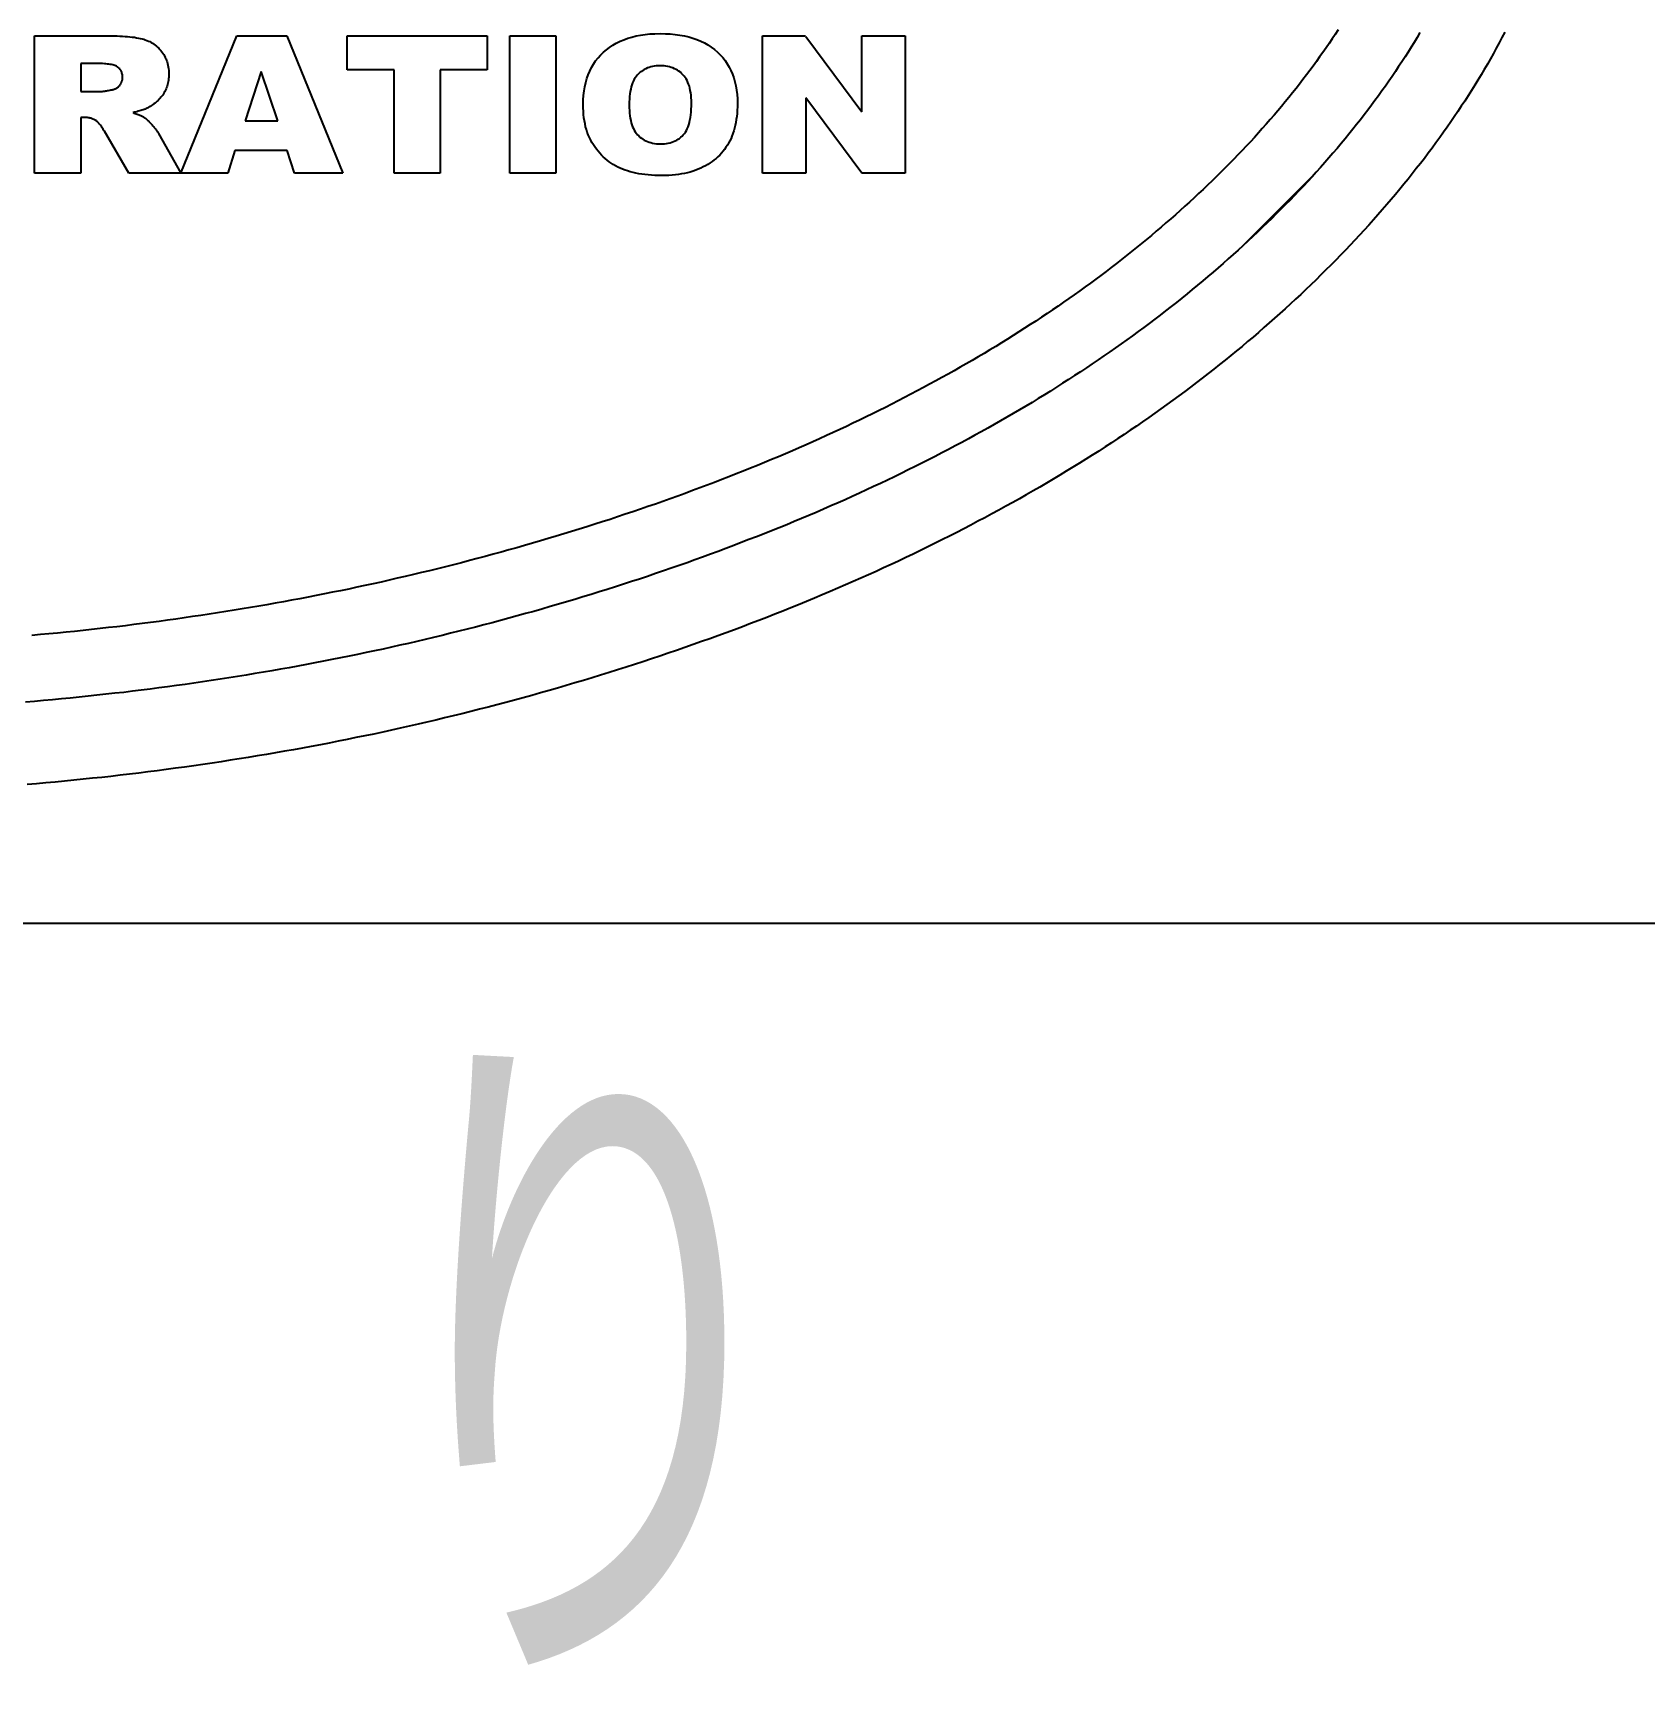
# Model space of a CAD drawing. Extents: x 4 to 588, y 3 to 416.
# Drawn here: x 453.16 to 466.51, y 389.49 to 403.19 of the extents above; entities that cross this region are included whole.
import ezdxf

# ---------------------------------------------------------------- set-up
doc = ezdxf.new("R2010")
doc.units = 0
doc.header["$LTSCALE"] = 0.5
doc.header["$MEASUREMENT"] = 0
doc.layers.add('M2-2-0', color=7, linetype='Continuous')
doc.styles.get("Standard").update_dxf_attribs({"font": 'txt', "width": 0.8, "height": 50, "bigfont": 'EXTFONT'})

msp = doc.modelspace()

# ---------------------------------------------------------------- linework, layer by layer
at = {"layer": 'M2-2-0', "color": 7, "linetype": 'Continuous'}
for p, q in [((453.175, 402.033), (453.175, 403.17)), ((453.175, 403.17), (453.558, 403.17)), ((453.558, 403.17), (453.81, 403.17)), ((453.81, 403.17), (453.835, 403.17)), ((453.835, 403.17), (453.859, 403.17)), ((453.859, 403.17), (453.882, 403.169)), ((453.882, 403.169), (453.904, 403.168)), ((453.904, 403.168), (453.926, 403.167)), ((453.926, 403.167), (453.946, 403.165)), ((453.946, 403.165), (453.966, 403.163)), ((453.966, 403.163), (453.985, 403.161)), ((453.985, 403.161), (454.003, 403.159)), ((454.003, 403.159), (454.02, 403.156)), ((454.02, 403.156), (454.036, 403.153)), ((454.036, 403.153), (454.052, 403.15)), ((454.052, 403.15), (454.066, 403.146)), ((454.066, 403.146), (454.08, 403.143)), ((454.08, 403.143), (454.093, 403.138)), ((454.387, 402.033), (454.85, 403.17)), ((454.85, 403.17), (455.266, 403.17)), ((455.266, 403.17), (455.73, 402.033)), ((455.765, 403.17), (456.924, 403.17)), ((455.765, 402.89), (455.765, 403.17)), ((456.924, 403.17), (456.924, 402.89)), ((457.111, 403.17), (457.493, 403.17)), ((457.111, 402.033), (457.111, 403.17)), ((457.493, 403.17), (457.493, 402.033)), ((458.056, 403.139), (458.089, 403.151)), ((458.089, 403.151), (458.123, 403.161)), ((458.123, 403.161), (458.158, 403.17)), ((458.158, 403.17), (458.195, 403.177)), ((458.195, 403.177), (458.234, 403.183)), ((458.234, 403.183), (458.273, 403.187)), ((458.273, 403.187), (458.314, 403.189)), ((458.314, 403.189), (458.356, 403.19)), ((458.356, 403.19), (458.4, 403.189)), ((458.4, 403.189), (458.441, 403.187)), ((458.441, 403.187), (458.482, 403.183)), ((458.482, 403.183), (458.521, 403.177)), ((458.521, 403.177), (458.558, 403.17)), ((458.558, 403.17), (458.594, 403.162)), ((458.594, 403.162), (458.629, 403.152)), ((458.629, 403.152), (458.662, 403.14)), ((459.206, 403.17), (459.562, 403.17)), ((459.206, 402.033), (459.206, 403.17)), ((459.564, 403.167), (460.026, 402.541)), ((460.026, 402.541), (460.026, 403.17)), ((460.026, 403.17), (460.386, 403.17)), ((460.386, 403.17), (460.386, 402.033)), ((463.923, 403.146), (463.898, 403.108)), ((463.948, 403.183), (463.923, 403.146)), ((463.972, 403.221), (463.948, 403.183)), ((464.626, 403.158), (464.601, 403.117)), ((464.65, 403.198), (464.626, 403.158)), ((465.329, 403.157), (465.306, 403.113)), ((465.353, 403.201), (465.329, 403.157)), ((454.093, 403.138), (454.106, 403.134)), ((454.106, 403.134), (454.119, 403.128)), ((454.119, 403.128), (454.131, 403.123)), ((454.131, 403.123), (454.142, 403.116)), ((454.142, 403.116), (454.154, 403.11)), ((454.154, 403.11), (454.165, 403.103)), ((454.165, 403.103), (454.175, 403.095)), ((454.175, 403.095), (454.185, 403.087)), ((454.185, 403.087), (454.195, 403.078)), ((454.195, 403.078), (454.205, 403.069)), ((454.205, 403.069), (454.214, 403.059)), ((454.214, 403.059), (454.223, 403.049)), ((454.223, 403.049), (454.231, 403.039)), ((454.231, 403.039), (454.239, 403.028)), ((454.239, 403.028), (454.246, 403.016)), ((454.246, 403.016), (454.253, 403.005)), ((454.253, 403.005), (454.259, 402.993)), ((457.843, 402.988), (457.864, 403.012)), ((457.864, 403.012), (457.887, 403.035)), ((457.887, 403.035), (457.912, 403.056)), ((457.912, 403.056), (457.938, 403.076)), ((457.938, 403.076), (457.966, 403.094)), ((457.966, 403.094), (457.994, 403.111)), ((457.994, 403.111), (458.025, 403.126)), ((458.025, 403.126), (458.056, 403.139)), ((458.662, 403.14), (458.694, 403.127)), ((458.694, 403.127), (458.724, 403.112)), ((458.724, 403.112), (458.753, 403.096)), ((458.753, 403.096), (458.78, 403.078)), ((458.78, 403.078), (458.806, 403.058)), ((458.806, 403.058), (458.831, 403.037)), ((458.831, 403.037), (458.854, 403.015)), ((458.854, 403.015), (458.875, 402.991)), ((463.846, 403.033), (463.819, 402.996)), ((463.872, 403.071), (463.846, 403.033)), ((463.898, 403.108), (463.872, 403.071)), ((464.551, 403.036), (464.526, 402.996)), ((464.577, 403.077), (464.551, 403.036)), ((464.601, 403.117), (464.577, 403.077)), ((465.258, 403.025), (465.233, 402.981)), ((465.282, 403.069), (465.258, 403.025)), ((465.306, 403.113), (465.282, 403.069)), ((453.725, 402.941), (453.558, 402.941)), ((453.558, 402.941), (453.558, 402.71)), ((453.74, 402.941), (453.725, 402.941)), ((453.754, 402.94), (453.74, 402.941)), ((453.767, 402.94), (453.754, 402.94)), ((453.779, 402.938), (453.767, 402.94)), ((453.791, 402.937), (453.779, 402.938)), ((453.802, 402.935), (453.791, 402.937)), ((453.813, 402.933), (453.802, 402.935)), ((453.823, 402.931), (453.813, 402.933)), ((453.832, 402.929), (453.823, 402.931)), ((453.84, 402.926), (453.832, 402.929)), ((453.848, 402.923), (453.84, 402.926)), ((453.855, 402.919), (453.848, 402.923)), ((453.862, 402.915), (453.855, 402.919)), ((453.867, 402.911), (453.862, 402.915)), ((453.873, 402.907), (453.867, 402.911)), ((453.877, 402.902), (453.873, 402.907)), ((453.882, 402.898), (453.877, 402.902)), ((453.886, 402.892), (453.882, 402.898)), ((453.89, 402.887), (453.886, 402.892)), ((453.893, 402.881), (453.89, 402.887)), ((453.896, 402.876), (453.893, 402.881)), ((453.898, 402.869), (453.896, 402.876)), ((453.9, 402.863), (453.898, 402.869)), ((454.259, 402.993), (454.265, 402.981)), ((454.265, 402.981), (454.269, 402.968)), ((454.269, 402.968), (454.274, 402.955)), ((454.274, 402.955), (454.278, 402.942)), ((454.278, 402.942), (454.281, 402.928)), ((454.281, 402.928), (454.283, 402.914)), ((454.283, 402.914), (454.286, 402.9)), ((454.286, 402.9), (454.287, 402.885)), ((454.287, 402.885), (454.288, 402.87)), ((454.288, 402.87), (454.288, 402.855)), ((455.053, 402.876), (454.919, 402.467)), ((455.19, 402.467), (455.053, 402.876)), ((456.153, 402.89), (455.765, 402.89)), ((456.153, 402.033), (456.153, 402.89)), ((456.924, 402.89), (456.535, 402.89)), ((456.535, 402.89), (456.535, 402.033)), ((457.761, 402.849), (457.774, 402.879)), ((457.774, 402.879), (457.789, 402.908)), ((457.789, 402.908), (457.805, 402.936)), ((457.805, 402.936), (457.823, 402.963)), ((457.823, 402.963), (457.843, 402.988)), ((458.191, 402.869), (458.18, 402.859)), ((458.202, 402.877), (458.191, 402.869)), ((458.214, 402.885), (458.202, 402.877)), ((458.226, 402.893), (458.214, 402.885)), ((458.238, 402.899), (458.226, 402.893)), ((458.251, 402.905), (458.238, 402.899)), ((458.265, 402.91), (458.251, 402.905)), ((458.279, 402.914), (458.265, 402.91)), ((458.293, 402.918), (458.279, 402.914)), ((458.308, 402.92), (458.293, 402.918)), ((458.323, 402.922), (458.308, 402.92)), ((458.339, 402.923), (458.323, 402.922)), ((458.355, 402.924), (458.339, 402.923)), ((458.372, 402.923), (458.355, 402.924)), ((458.389, 402.922), (458.372, 402.923)), ((458.405, 402.92), (458.389, 402.922)), ((458.42, 402.918), (458.405, 402.92)), ((458.435, 402.914), (458.42, 402.918)), ((458.449, 402.91), (458.435, 402.914)), ((458.463, 402.905), (458.449, 402.91)), ((458.476, 402.899), (458.463, 402.905)), ((458.489, 402.893), (458.476, 402.899)), ((458.502, 402.886), (458.489, 402.893)), ((458.513, 402.878), (458.502, 402.886)), ((458.525, 402.869), (458.513, 402.878)), ((458.535, 402.86), (458.525, 402.869)), ((458.875, 402.991), (458.895, 402.966)), ((458.895, 402.966), (458.913, 402.94)), ((458.913, 402.94), (458.929, 402.913)), ((458.929, 402.913), (458.943, 402.884)), ((458.943, 402.884), (458.956, 402.854)), ((463.738, 402.884), (463.71, 402.847)), ((463.765, 402.921), (463.738, 402.884)), ((463.793, 402.959), (463.765, 402.921)), ((463.819, 402.996), (463.793, 402.959)), ((464.446, 402.875), (464.419, 402.835)), ((464.473, 402.916), (464.446, 402.875)), ((464.5, 402.956), (464.473, 402.916)), ((464.526, 402.996), (464.5, 402.956)), ((465.182, 402.893), (465.156, 402.849)), ((465.208, 402.937), (465.182, 402.893)), ((465.233, 402.981), (465.208, 402.937)), ((453.83, 402.728), (453.835, 402.729)), ((453.835, 402.729), (453.84, 402.731)), ((453.84, 402.731), (453.845, 402.733)), ((453.845, 402.733), (453.849, 402.735)), ((453.849, 402.735), (453.854, 402.738)), ((453.854, 402.738), (453.858, 402.74)), ((453.858, 402.74), (453.862, 402.743)), ((453.862, 402.743), (453.866, 402.746)), ((453.866, 402.746), (453.87, 402.75)), ((453.87, 402.75), (453.874, 402.753)), ((453.874, 402.753), (453.877, 402.757)), ((453.877, 402.757), (453.881, 402.761)), ((453.881, 402.761), (453.884, 402.765)), ((453.884, 402.765), (453.887, 402.769)), ((453.887, 402.769), (453.89, 402.774)), ((453.89, 402.774), (453.893, 402.778)), ((453.893, 402.778), (453.895, 402.782)), ((453.895, 402.782), (453.897, 402.787)), ((453.897, 402.787), (453.899, 402.792)), ((453.899, 402.792), (453.901, 402.796)), ((453.902, 402.856), (453.9, 402.863)), ((453.901, 402.796), (453.902, 402.801)), ((453.903, 402.849), (453.902, 402.856)), ((453.902, 402.801), (453.903, 402.806)), ((453.904, 402.842), (453.903, 402.849)), ((453.903, 402.806), (453.904, 402.811)), ((453.905, 402.835), (453.904, 402.842)), ((453.904, 402.811), (453.905, 402.816)), ((453.905, 402.827), (453.905, 402.835)), ((453.905, 402.822), (453.905, 402.827)), ((453.905, 402.816), (453.905, 402.822)), ((454.265, 402.733), (454.261, 402.722)), ((454.27, 402.744), (454.265, 402.733)), ((454.274, 402.755), (454.27, 402.744)), ((454.277, 402.767), (454.274, 402.755)), ((454.28, 402.778), (454.277, 402.767)), ((454.282, 402.79), (454.28, 402.778)), ((454.285, 402.803), (454.282, 402.79)), ((454.286, 402.815), (454.285, 402.803)), ((454.287, 402.828), (454.286, 402.815)), ((454.288, 402.841), (454.287, 402.828)), ((454.288, 402.855), (454.288, 402.841)), ((457.727, 402.715), (457.733, 402.75)), ((457.733, 402.75), (457.741, 402.784)), ((457.741, 402.784), (457.75, 402.817)), ((457.75, 402.817), (457.761, 402.849)), ((458.113, 402.73), (458.109, 402.711)), ((458.118, 402.749), (458.113, 402.73)), ((458.123, 402.766), (458.118, 402.749)), ((458.129, 402.782), (458.123, 402.766)), ((458.136, 402.798), (458.129, 402.782)), ((458.143, 402.812), (458.136, 402.798)), ((458.152, 402.825), (458.143, 402.812)), ((458.161, 402.837), (458.152, 402.825)), ((458.17, 402.849), (458.161, 402.837)), ((458.18, 402.859), (458.17, 402.849)), ((458.546, 402.849), (458.535, 402.86)), ((458.555, 402.838), (458.546, 402.849)), ((458.564, 402.827), (458.555, 402.838)), ((458.573, 402.814), (458.564, 402.827)), ((458.58, 402.8), (458.573, 402.814)), ((458.587, 402.786), (458.58, 402.8)), ((458.593, 402.77), (458.587, 402.786)), ((458.599, 402.754), (458.593, 402.77)), ((458.603, 402.737), (458.599, 402.754)), ((458.607, 402.719), (458.603, 402.737)), ((458.956, 402.854), (458.967, 402.823)), ((458.967, 402.823), (458.976, 402.791)), ((458.976, 402.791), (458.984, 402.757)), ((458.984, 402.757), (458.99, 402.722)), ((463.624, 402.735), (463.594, 402.698)), ((463.653, 402.772), (463.624, 402.735)), ((463.681, 402.81), (463.653, 402.772)), ((463.71, 402.847), (463.681, 402.81)), ((464.363, 402.755), (464.335, 402.715)), ((464.391, 402.795), (464.363, 402.755)), ((464.419, 402.835), (464.391, 402.795)), ((465.103, 402.762), (465.076, 402.718)), ((465.13, 402.805), (465.103, 402.762)), ((465.156, 402.849), (465.13, 402.805)), ((453.558, 402.71), (453.718, 402.71)), ((453.718, 402.71), (453.722, 402.71)), ((453.722, 402.71), (453.727, 402.71)), ((453.727, 402.71), (453.732, 402.71)), ((453.732, 402.71), (453.737, 402.711)), ((453.737, 402.711), (453.743, 402.712)), ((453.743, 402.712), (453.75, 402.713)), ((453.75, 402.713), (453.757, 402.714)), ((453.757, 402.714), (453.764, 402.715)), ((453.764, 402.715), (453.772, 402.716)), ((453.772, 402.716), (453.78, 402.718)), ((453.78, 402.718), (453.789, 402.719)), ((453.789, 402.719), (453.799, 402.721)), ((453.799, 402.721), (453.809, 402.723)), ((453.809, 402.723), (453.819, 402.725)), ((453.819, 402.725), (453.825, 402.726)), ((453.825, 402.726), (453.83, 402.728)), ((454.144, 402.593), (454.134, 402.586)), ((454.154, 402.6), (454.144, 402.593)), ((454.164, 402.607), (454.154, 402.6)), ((454.174, 402.614), (454.164, 402.607)), ((454.183, 402.621), (454.174, 402.614)), ((454.192, 402.629), (454.183, 402.621)), ((454.2, 402.637), (454.192, 402.629)), ((454.208, 402.646), (454.2, 402.637)), ((454.216, 402.654), (454.208, 402.646)), ((454.223, 402.663), (454.216, 402.654)), ((454.23, 402.672), (454.223, 402.663)), ((454.237, 402.681), (454.23, 402.672)), ((454.244, 402.691), (454.237, 402.681)), ((454.25, 402.701), (454.244, 402.691)), ((454.255, 402.711), (454.25, 402.701)), ((454.261, 402.722), (454.255, 402.711)), ((457.719, 402.601), (457.72, 402.64)), ((457.719, 402.573), (457.719, 402.601)), ((457.72, 402.64), (457.722, 402.678)), ((457.722, 402.678), (457.727, 402.715)), ((458.101, 402.624), (458.1, 402.6)), ((458.1, 402.6), (458.101, 402.575)), ((458.102, 402.647), (458.101, 402.624)), ((458.104, 402.67), (458.102, 402.647)), ((458.106, 402.691), (458.104, 402.67)), ((458.109, 402.711), (458.106, 402.691)), ((458.611, 402.7), (458.607, 402.719)), ((458.613, 402.68), (458.611, 402.7)), ((458.615, 402.659), (458.613, 402.68)), ((458.616, 402.638), (458.615, 402.659)), ((458.616, 402.615), (458.616, 402.638)), ((458.616, 402.588), (458.616, 402.615)), ((458.99, 402.722), (458.994, 402.686)), ((458.994, 402.686), (458.997, 402.649)), ((458.997, 402.649), (458.998, 402.61)), ((458.998, 402.61), (458.997, 402.582)), ((460.026, 402.033), (459.564, 402.657)), ((459.564, 402.657), (459.564, 402.033)), ((463.534, 402.624), (463.503, 402.587)), ((463.564, 402.661), (463.534, 402.624)), ((463.594, 402.698), (463.564, 402.661)), ((464.247, 402.596), (464.217, 402.556)), ((464.277, 402.636), (464.247, 402.596)), ((464.306, 402.675), (464.277, 402.636)), ((464.335, 402.715), (464.306, 402.675)), ((465.021, 402.631), (464.992, 402.588)), ((465.049, 402.675), (465.021, 402.631)), ((465.076, 402.718), (465.049, 402.675)), ((453.591, 402.495), (453.558, 402.495)), ((453.558, 402.495), (453.558, 402.033)), ((453.599, 402.495), (453.591, 402.495)), ((453.606, 402.494), (453.599, 402.495)), ((453.613, 402.494), (453.606, 402.494)), ((453.62, 402.493), (453.613, 402.494)), ((453.627, 402.492), (453.62, 402.493)), ((453.634, 402.49), (453.627, 402.492)), ((453.641, 402.488), (453.634, 402.49)), ((453.647, 402.486), (453.641, 402.488)), ((453.654, 402.484), (453.647, 402.486)), ((453.66, 402.481), (453.654, 402.484)), ((453.666, 402.479), (453.66, 402.481)), ((453.673, 402.475), (453.666, 402.479)), ((453.679, 402.472), (453.673, 402.475)), ((453.685, 402.469), (453.679, 402.472)), ((453.689, 402.465), (453.685, 402.469)), ((453.693, 402.462), (453.689, 402.465)), ((453.698, 402.458), (453.693, 402.462)), ((453.703, 402.453), (453.698, 402.458)), ((454.001, 402.538), (453.989, 402.535)), ((453.989, 402.535), (453.999, 402.532)), ((453.999, 402.532), (454.008, 402.529)), ((454.013, 402.54), (454.001, 402.538)), ((454.008, 402.529), (454.017, 402.526)), ((454.024, 402.543), (454.013, 402.54)), ((454.017, 402.526), (454.025, 402.523)), ((454.035, 402.546), (454.024, 402.543)), ((454.025, 402.523), (454.033, 402.52)), ((454.033, 402.52), (454.041, 402.517)), ((454.045, 402.549), (454.035, 402.546)), ((454.041, 402.517), (454.048, 402.514)), ((454.056, 402.552), (454.045, 402.549)), ((454.048, 402.514), (454.055, 402.511)), ((454.055, 402.511), (454.062, 402.508)), ((454.065, 402.555), (454.056, 402.552)), ((454.062, 402.508), (454.068, 402.505)), ((454.075, 402.559), (454.065, 402.555)), ((454.068, 402.505), (454.074, 402.502)), ((454.074, 402.502), (454.079, 402.499)), ((454.084, 402.562), (454.075, 402.559)), ((454.079, 402.499), (454.084, 402.496)), ((454.092, 402.565), (454.084, 402.562)), ((454.084, 402.496), (454.089, 402.493)), ((454.089, 402.493), (454.092, 402.49)), ((454.101, 402.569), (454.092, 402.565)), ((454.092, 402.49), (454.095, 402.488)), ((454.095, 402.488), (454.099, 402.485)), ((454.099, 402.485), (454.102, 402.482)), ((454.108, 402.573), (454.101, 402.569)), ((454.102, 402.482), (454.106, 402.479)), ((454.106, 402.479), (454.11, 402.475)), ((454.116, 402.576), (454.108, 402.573)), ((454.11, 402.475), (454.114, 402.471)), ((454.114, 402.471), (454.119, 402.466)), ((454.123, 402.58), (454.116, 402.576)), ((454.119, 402.466), (454.123, 402.461)), ((454.134, 402.586), (454.123, 402.58)), ((454.123, 402.461), (454.128, 402.456)), ((454.128, 402.456), (454.133, 402.451)), ((454.919, 402.467), (455.19, 402.467)), ((457.721, 402.546), (457.719, 402.573)), ((457.723, 402.519), (457.721, 402.546)), ((457.726, 402.493), (457.723, 402.519)), ((457.73, 402.467), (457.726, 402.493)), ((457.735, 402.443), (457.73, 402.467)), ((458.101, 402.575), (458.102, 402.552)), ((458.102, 402.552), (458.104, 402.53)), ((458.104, 402.53), (458.106, 402.509)), ((458.106, 402.509), (458.109, 402.489)), ((458.109, 402.489), (458.113, 402.47)), ((458.113, 402.47), (458.118, 402.452)), ((458.6, 402.454), (458.604, 402.473)), ((458.604, 402.473), (458.608, 402.494)), ((458.608, 402.494), (458.611, 402.516)), ((458.611, 402.516), (458.613, 402.539)), ((458.613, 402.539), (458.615, 402.563)), ((458.615, 402.563), (458.616, 402.588)), ((458.988, 402.477), (458.984, 402.453)), ((458.992, 402.502), (458.988, 402.477)), ((458.994, 402.528), (458.992, 402.502)), ((458.996, 402.555), (458.994, 402.528)), ((458.997, 402.582), (458.996, 402.555)), ((463.409, 402.477), (463.377, 402.44)), ((463.441, 402.513), (463.409, 402.477)), ((463.472, 402.55), (463.441, 402.513)), ((463.503, 402.587), (463.472, 402.55)), ((464.156, 402.476), (464.125, 402.437)), ((464.187, 402.516), (464.156, 402.476)), ((464.217, 402.556), (464.187, 402.516)), ((464.905, 402.458), (464.875, 402.415)), ((464.934, 402.501), (464.905, 402.458)), ((464.964, 402.544), (464.934, 402.501)), ((464.992, 402.588), (464.964, 402.544)), ((453.707, 402.448), (453.703, 402.453)), ((453.712, 402.443), (453.707, 402.448)), ((453.717, 402.437), (453.712, 402.443)), ((453.722, 402.43), (453.717, 402.437)), ((453.727, 402.423), (453.722, 402.43)), ((453.732, 402.416), (453.727, 402.423)), ((453.737, 402.408), (453.732, 402.416)), ((453.743, 402.399), (453.737, 402.408)), ((453.748, 402.39), (453.743, 402.399)), ((453.754, 402.381), (453.748, 402.39)), ((453.957, 402.033), (453.754, 402.381)), ((454.133, 402.451), (454.138, 402.445)), ((454.138, 402.445), (454.144, 402.439)), ((454.144, 402.439), (454.149, 402.433)), ((454.149, 402.433), (454.155, 402.426)), ((454.155, 402.426), (454.16, 402.42)), ((454.16, 402.42), (454.165, 402.414)), ((454.165, 402.414), (454.17, 402.408)), ((454.17, 402.408), (454.175, 402.403)), ((454.175, 402.403), (454.179, 402.397)), ((454.179, 402.397), (454.183, 402.392)), ((454.183, 402.392), (454.187, 402.387)), ((454.187, 402.387), (454.19, 402.383)), ((454.19, 402.383), (454.193, 402.378)), ((454.193, 402.378), (454.196, 402.374)), ((454.196, 402.374), (454.199, 402.37)), ((454.199, 402.37), (454.201, 402.366)), ((454.201, 402.366), (454.203, 402.362)), ((454.203, 402.362), (454.388, 402.033)), ((457.74, 402.418), (457.735, 402.443)), ((457.747, 402.395), (457.74, 402.418)), ((457.754, 402.372), (457.747, 402.395)), ((457.762, 402.35), (457.754, 402.372)), ((457.772, 402.329), (457.762, 402.35)), ((457.782, 402.308), (457.772, 402.329)), ((458.118, 402.452), (458.123, 402.434)), ((458.123, 402.434), (458.129, 402.418)), ((458.129, 402.418), (458.136, 402.403)), ((458.136, 402.403), (458.143, 402.389)), ((458.143, 402.389), (458.151, 402.376)), ((458.151, 402.376), (458.16, 402.363)), ((458.16, 402.363), (458.169, 402.352)), ((458.169, 402.352), (458.18, 402.342)), ((458.18, 402.342), (458.19, 402.332)), ((458.19, 402.332), (458.202, 402.323)), ((458.202, 402.323), (458.213, 402.315)), ((458.506, 402.315), (458.518, 402.322)), ((458.518, 402.322), (458.529, 402.331)), ((458.529, 402.331), (458.539, 402.34)), ((458.539, 402.34), (458.549, 402.351)), ((458.549, 402.351), (458.558, 402.362)), ((458.558, 402.362), (458.567, 402.374)), ((458.567, 402.374), (458.575, 402.388)), ((458.575, 402.388), (458.582, 402.402)), ((458.582, 402.402), (458.589, 402.418)), ((458.589, 402.418), (458.594, 402.435)), ((458.594, 402.435), (458.6, 402.454)), ((458.944, 402.321), (458.935, 402.302)), ((458.952, 402.341), (458.944, 402.321)), ((458.96, 402.362), (458.952, 402.341)), ((458.967, 402.384), (458.96, 402.362)), ((458.974, 402.406), (458.967, 402.384)), ((458.979, 402.429), (458.974, 402.406)), ((458.984, 402.453), (458.979, 402.429)), ((463.278, 402.33), (463.245, 402.294)), ((463.312, 402.367), (463.278, 402.33)), ((463.344, 402.403), (463.312, 402.367)), ((463.377, 402.44), (463.344, 402.403)), ((464.029, 402.318), (463.996, 402.279)), ((464.061, 402.358), (464.029, 402.318)), ((464.093, 402.397), (464.061, 402.358)), ((464.125, 402.437), (464.093, 402.397)), ((464.813, 402.328), (464.782, 402.285)), ((464.844, 402.372), (464.813, 402.328)), ((464.875, 402.415), (464.844, 402.372)), ((454.835, 402.221), (454.776, 402.033)), ((455.269, 402.221), (454.835, 402.221)), ((455.33, 402.033), (455.269, 402.221)), ((457.792, 402.288), (457.782, 402.308)), ((457.804, 402.269), (457.792, 402.288)), ((457.816, 402.251), (457.804, 402.269)), ((457.829, 402.233), (457.816, 402.251)), ((457.843, 402.216), (457.829, 402.233)), ((457.857, 402.199), (457.843, 402.216)), ((457.871, 402.184), (457.857, 402.199)), ((457.886, 402.169), (457.871, 402.184)), ((458.213, 402.315), (458.226, 402.308)), ((458.226, 402.308), (458.238, 402.301)), ((458.238, 402.301), (458.252, 402.296)), ((458.252, 402.296), (458.265, 402.291)), ((458.265, 402.291), (458.28, 402.287)), ((458.28, 402.287), (458.295, 402.283)), ((458.295, 402.283), (458.31, 402.28)), ((458.31, 402.28), (458.326, 402.278)), ((458.326, 402.278), (458.342, 402.277)), ((458.342, 402.277), (458.359, 402.277)), ((458.359, 402.277), (458.376, 402.277)), ((458.376, 402.277), (458.393, 402.278)), ((458.393, 402.278), (458.409, 402.28)), ((458.409, 402.28), (458.424, 402.283)), ((458.424, 402.283), (458.439, 402.286)), ((458.439, 402.286), (458.454, 402.29)), ((458.454, 402.29), (458.468, 402.295)), ((458.468, 402.295), (458.481, 402.301)), ((458.481, 402.301), (458.494, 402.307)), ((458.494, 402.307), (458.506, 402.315)), ((458.85, 402.184), (458.836, 402.17)), ((458.864, 402.199), (458.85, 402.184)), ((458.878, 402.215), (458.864, 402.199)), ((458.89, 402.231), (458.878, 402.215)), ((458.902, 402.248), (458.89, 402.231)), ((458.914, 402.265), (458.902, 402.248)), ((458.924, 402.283), (458.914, 402.265)), ((458.935, 402.302), (458.924, 402.283)), ((463.142, 402.185), (463.107, 402.149)), ((463.177, 402.221), (463.142, 402.185)), ((463.211, 402.257), (463.177, 402.221)), ((463.245, 402.294), (463.211, 402.257)), ((463.929, 402.2), (463.895, 402.161)), ((463.963, 402.239), (463.929, 402.2)), ((463.996, 402.279), (463.963, 402.239)), ((464.718, 402.199), (464.686, 402.156)), ((464.75, 402.242), (464.718, 402.199)), ((464.782, 402.285), (464.75, 402.242)), ((457.902, 402.154), (457.886, 402.169)), ((457.918, 402.141), (457.902, 402.154)), ((457.935, 402.128), (457.918, 402.141)), ((457.952, 402.116), (457.935, 402.128)), ((457.969, 402.105), (457.952, 402.116)), ((457.988, 402.094), (457.969, 402.105)), ((458.006, 402.084), (457.988, 402.094)), ((458.025, 402.075), (458.006, 402.084)), ((458.045, 402.067), (458.025, 402.075)), ((458.066, 402.059), (458.045, 402.067)), ((458.088, 402.052), (458.066, 402.059)), ((458.11, 402.045), (458.088, 402.052)), ((458.133, 402.039), (458.11, 402.045)), ((458.63, 402.05), (458.607, 402.043)), ((458.652, 402.058), (458.63, 402.05)), ((458.673, 402.066), (458.652, 402.058)), ((458.694, 402.075), (458.673, 402.066)), ((458.714, 402.085), (458.694, 402.075)), ((458.733, 402.095), (458.714, 402.085)), ((458.752, 402.106), (458.733, 402.095)), ((458.77, 402.118), (458.752, 402.106)), ((458.788, 402.13), (458.77, 402.118)), ((458.804, 402.143), (458.788, 402.13)), ((458.82, 402.156), (458.804, 402.143)), ((458.836, 402.17), (458.82, 402.156)), ((463.036, 402.077), (463, 402.041)), ((463.072, 402.113), (463.036, 402.077)), ((463.107, 402.149), (463.072, 402.113)), ((463.826, 402.082), (463.791, 402.043)), ((463.861, 402.122), (463.826, 402.082)), ((463.895, 402.161), (463.861, 402.122)), ((464.619, 402.071), (464.585, 402.028)), ((464.653, 402.114), (464.619, 402.071)), ((464.686, 402.156), (464.653, 402.114)), ((453.558, 402.033), (453.175, 402.033)), ((454.388, 402.033), (453.957, 402.033)), ((454.776, 402.033), (454.387, 402.033)), ((455.73, 402.033), (455.33, 402.033)), ((456.535, 402.033), (456.153, 402.033)), ((457.493, 402.033), (457.111, 402.033)), ((458.156, 402.034), (458.133, 402.039)), ((458.181, 402.029), (458.156, 402.034)), ((458.206, 402.025), (458.181, 402.029)), ((458.231, 402.022), (458.206, 402.025)), ((458.258, 402.019), (458.231, 402.022)), ((458.285, 402.017), (458.258, 402.019)), ((458.313, 402.015), (458.285, 402.017)), ((458.342, 402.014), (458.313, 402.015)), ((458.371, 402.014), (458.342, 402.014)), ((458.4, 402.014), (458.371, 402.014)), ((458.429, 402.015), (458.4, 402.014)), ((458.456, 402.017), (458.429, 402.015)), ((458.483, 402.02), (458.456, 402.017)), ((458.509, 402.023), (458.483, 402.02)), ((458.535, 402.027), (458.509, 402.023)), ((458.56, 402.032), (458.535, 402.027)), ((458.584, 402.037), (458.56, 402.032)), ((458.607, 402.043), (458.584, 402.037)), ((459.564, 402.033), (459.206, 402.033)), ((460.386, 402.033), (460.026, 402.033)), ((462.891, 401.934), (462.854, 401.899)), ((462.928, 401.97), (462.891, 401.934)), ((462.964, 402.005), (462.928, 401.97)), ((463, 402.041), (462.964, 402.005)), ((463.181, 401.43), (463.764, 402.014)), ((463.684, 401.927), (463.647, 401.888)), ((463.72, 401.966), (463.684, 401.927)), ((463.756, 402.004), (463.72, 401.966)), ((463.791, 402.043), (463.756, 402.004)), ((464.517, 401.943), (464.482, 401.9)), ((464.551, 401.985), (464.517, 401.943)), ((464.585, 402.028), (464.551, 401.985)), ((462.741, 401.794), (462.702, 401.759)), ((462.779, 401.829), (462.741, 401.794)), ((462.816, 401.864), (462.779, 401.829)), ((462.854, 401.899), (462.816, 401.864)), ((463.536, 401.773), (463.498, 401.735)), ((463.574, 401.811), (463.536, 401.773)), ((463.611, 401.85), (463.574, 401.811)), ((463.647, 401.888), (463.611, 401.85)), ((464.374, 401.773), (464.338, 401.73)), ((464.41, 401.815), (464.374, 401.773)), ((464.446, 401.857), (464.41, 401.815)), ((464.482, 401.9), (464.446, 401.857)), ((462.586, 401.655), (462.546, 401.621)), ((462.625, 401.689), (462.586, 401.655)), ((462.664, 401.724), (462.625, 401.689)), ((462.702, 401.759), (462.664, 401.724)), ((463.422, 401.659), (463.383, 401.621)), ((463.46, 401.697), (463.422, 401.659)), ((463.498, 401.735), (463.46, 401.697)), ((464.264, 401.646), (464.226, 401.604)), ((464.301, 401.688), (464.264, 401.646)), ((464.338, 401.73), (464.301, 401.688)), ((462.426, 401.518), (462.385, 401.485)), ((462.466, 401.552), (462.426, 401.518)), ((462.506, 401.586), (462.466, 401.552)), ((462.546, 401.621), (462.506, 401.586)), ((463.265, 401.508), (463.225, 401.471)), ((463.304, 401.545), (463.265, 401.508)), ((463.344, 401.583), (463.304, 401.545)), ((463.383, 401.621), (463.344, 401.583)), ((464.149, 401.521), (464.111, 401.479)), ((464.188, 401.562), (464.149, 401.521)), ((464.226, 401.604), (464.188, 401.562)), ((462.262, 401.384), (462.22, 401.351)), ((462.303, 401.418), (462.262, 401.384)), ((462.344, 401.451), (462.303, 401.418)), ((462.385, 401.485), (462.344, 401.451)), ((463.103, 401.359), (463.061, 401.323)), ((463.144, 401.396), (463.103, 401.359)), ((463.184, 401.433), (463.144, 401.396)), ((463.225, 401.471), (463.184, 401.433)), ((464.032, 401.396), (463.992, 401.355)), ((464.072, 401.438), (464.032, 401.396)), ((464.111, 401.479), (464.072, 401.438)), ((462.093, 401.252), (462.05, 401.22)), ((462.136, 401.285), (462.093, 401.252)), ((462.178, 401.318), (462.136, 401.285)), ((462.22, 401.351), (462.178, 401.318)), ((462.978, 401.25), (462.936, 401.213)), ((463.02, 401.286), (462.978, 401.25)), ((463.061, 401.323), (463.02, 401.286)), ((463.871, 401.232), (463.83, 401.191)), ((463.912, 401.273), (463.871, 401.232)), ((463.952, 401.314), (463.912, 401.273)), ((463.992, 401.355), (463.952, 401.314)), ((461.876, 401.091), (461.832, 401.059)), ((461.92, 401.123), (461.876, 401.091)), ((461.964, 401.155), (461.92, 401.123)), ((462.007, 401.187), (461.964, 401.155)), ((462.05, 401.22), (462.007, 401.187)), ((462.808, 401.105), (462.764, 401.069)), ((462.851, 401.141), (462.808, 401.105)), ((462.893, 401.177), (462.851, 401.141)), ((462.936, 401.213), (462.893, 401.177)), ((463.747, 401.11), (463.705, 401.07)), ((463.789, 401.151), (463.747, 401.11)), ((463.83, 401.191), (463.789, 401.151)), ((461.698, 400.964), (461.652, 400.933)), ((461.743, 400.995), (461.698, 400.964)), ((461.787, 401.027), (461.743, 400.995)), ((461.832, 401.059), (461.787, 401.027)), ((462.633, 400.963), (462.588, 400.928)), ((462.677, 400.998), (462.633, 400.963)), ((462.721, 401.034), (462.677, 400.998)), ((462.764, 401.069), (462.721, 401.034)), ((463.577, 400.95), (463.533, 400.91)), ((463.62, 400.99), (463.577, 400.95)), ((463.662, 401.03), (463.62, 400.99)), ((463.705, 401.07), (463.662, 401.03)), ((461.515, 400.84), (461.469, 400.809)), ((461.561, 400.871), (461.515, 400.84)), ((461.607, 400.902), (461.561, 400.871)), ((461.652, 400.933), (461.607, 400.902)), ((462.453, 400.824), (462.407, 400.789)), ((462.498, 400.858), (462.453, 400.824)), ((462.543, 400.893), (462.498, 400.858)), ((462.588, 400.928), (462.543, 400.893)), ((463.446, 400.832), (463.402, 400.793)), ((463.49, 400.871), (463.446, 400.832)), ((463.533, 400.91), (463.49, 400.871)), ((461.281, 400.689), (461.233, 400.659)), ((461.328, 400.719), (461.281, 400.689)), ((461.375, 400.749), (461.328, 400.719)), ((461.422, 400.779), (461.375, 400.749)), ((461.469, 400.809), (461.422, 400.779)), ((462.269, 400.687), (462.222, 400.653)), ((462.315, 400.721), (462.269, 400.687)), ((462.362, 400.755), (462.315, 400.721)), ((462.407, 400.789), (462.362, 400.755)), ((463.267, 400.676), (463.222, 400.638)), ((463.312, 400.715), (463.267, 400.676)), ((463.357, 400.754), (463.312, 400.715)), ((463.402, 400.793), (463.357, 400.754)), ((461.04, 400.541), (460.991, 400.512)), ((461.088, 400.57), (461.04, 400.541)), ((461.137, 400.599), (461.088, 400.57)), ((461.185, 400.629), (461.137, 400.599)), ((461.233, 400.659), (461.185, 400.629)), ((462.08, 400.553), (462.032, 400.52)), ((462.128, 400.586), (462.08, 400.553)), ((462.175, 400.62), (462.128, 400.586)), ((462.222, 400.653), (462.175, 400.62)), ((463.13, 400.561), (463.083, 400.523)), ((463.176, 400.599), (463.13, 400.561)), ((463.222, 400.638), (463.176, 400.599)), ((460.842, 400.426), (460.792, 400.397)), ((460.892, 400.454), (460.842, 400.426)), ((460.941, 400.483), (460.892, 400.454)), ((460.991, 400.512), (460.941, 400.483)), ((461.887, 400.421), (461.838, 400.389)), ((461.936, 400.454), (461.887, 400.421)), ((461.984, 400.487), (461.936, 400.454)), ((462.032, 400.52), (461.984, 400.487)), ((462.942, 400.41), (462.895, 400.373)), ((462.99, 400.448), (462.942, 400.41)), ((463.037, 400.485), (462.99, 400.448)), ((463.083, 400.523), (463.037, 400.485)), ((460.589, 400.285), (460.538, 400.257)), ((460.64, 400.313), (460.589, 400.285)), ((460.691, 400.341), (460.64, 400.313)), ((460.742, 400.369), (460.691, 400.341)), ((460.792, 400.397), (460.742, 400.369)), ((461.69, 400.293), (461.64, 400.261)), ((461.74, 400.325), (461.69, 400.293)), ((461.789, 400.357), (461.74, 400.325)), ((461.838, 400.389), (461.789, 400.357)), ((462.75, 400.262), (462.702, 400.225)), ((462.799, 400.299), (462.75, 400.262)), ((462.847, 400.336), (462.799, 400.299)), ((462.895, 400.373), (462.847, 400.336)), ((460.329, 400.148), (460.277, 400.121)), ((460.382, 400.175), (460.329, 400.148)), ((460.434, 400.202), (460.382, 400.175)), ((460.486, 400.23), (460.434, 400.202)), ((460.538, 400.257), (460.486, 400.23)), ((461.437, 400.135), (461.385, 400.104)), ((461.488, 400.166), (461.437, 400.135)), ((461.539, 400.198), (461.488, 400.166)), ((461.589, 400.229), (461.539, 400.198)), ((461.64, 400.261), (461.589, 400.229)), ((462.603, 400.153), (462.554, 400.117)), ((462.653, 400.189), (462.603, 400.153)), ((462.702, 400.225), (462.653, 400.189)), ((460.009, 399.988), (459.954, 399.962)), ((460.063, 400.015), (460.009, 399.988)), ((460.117, 400.041), (460.063, 400.015)), ((460.17, 400.067), (460.117, 400.041)), ((460.224, 400.094), (460.17, 400.067)), ((460.277, 400.121), (460.224, 400.094)), ((461.229, 400.012), (461.177, 399.982)), ((461.281, 400.043), (461.229, 400.012)), ((461.334, 400.074), (461.281, 400.043)), ((461.385, 400.104), (461.334, 400.074)), ((462.403, 400.01), (462.353, 399.974)), ((462.454, 400.045), (462.403, 400.01)), ((462.504, 400.081), (462.454, 400.045)), ((462.554, 400.117), (462.504, 400.081)), ((459.734, 399.86), (459.678, 399.834)), ((459.79, 399.885), (459.734, 399.86)), ((459.845, 399.911), (459.79, 399.885)), ((459.9, 399.936), (459.845, 399.911)), ((459.954, 399.962), (459.9, 399.936)), ((460.964, 399.863), (460.91, 399.833)), ((461.017, 399.892), (460.964, 399.863)), ((461.071, 399.922), (461.017, 399.892)), ((461.124, 399.952), (461.071, 399.922)), ((461.177, 399.982), (461.124, 399.952)), ((462.199, 399.87), (462.147, 399.835)), ((462.25, 399.904), (462.199, 399.87)), ((462.301, 399.939), (462.25, 399.904)), ((462.353, 399.974), (462.301, 399.939)), ((459.452, 399.734), (459.395, 399.71)), ((459.509, 399.759), (459.452, 399.734)), ((459.566, 399.784), (459.509, 399.759)), ((459.622, 399.809), (459.566, 399.784)), ((459.678, 399.834), (459.622, 399.809)), ((460.691, 399.717), (460.636, 399.688)), ((460.746, 399.746), (460.691, 399.717)), ((460.801, 399.775), (460.746, 399.746)), ((460.855, 399.804), (460.801, 399.775)), ((460.91, 399.833), (460.855, 399.804)), ((461.989, 399.732), (461.936, 399.698)), ((462.042, 399.766), (461.989, 399.732)), ((462.094, 399.801), (462.042, 399.766)), ((462.147, 399.835), (462.094, 399.801)), ((459.104, 399.589), (459.045, 399.565)), ((459.163, 399.613), (459.104, 399.589)), ((459.221, 399.637), (459.163, 399.613)), ((459.279, 399.661), (459.221, 399.637)), ((459.337, 399.685), (459.279, 399.661)), ((459.395, 399.71), (459.337, 399.685)), ((460.468, 399.603), (460.411, 399.575)), ((460.524, 399.631), (460.468, 399.603)), ((460.58, 399.659), (460.524, 399.631)), ((460.636, 399.688), (460.58, 399.659)), ((461.775, 399.598), (461.721, 399.565)), ((461.829, 399.631), (461.775, 399.598)), ((461.883, 399.665), (461.829, 399.631)), ((461.936, 399.698), (461.883, 399.665)), ((458.746, 399.449), (458.686, 399.426)), ((458.807, 399.472), (458.746, 399.449)), ((458.867, 399.495), (458.807, 399.472)), ((458.926, 399.519), (458.867, 399.495)), ((458.986, 399.542), (458.926, 399.519)), ((459.045, 399.565), (458.986, 399.542)), ((460.182, 399.464), (460.124, 399.437)), ((460.24, 399.492), (460.182, 399.464)), ((460.297, 399.519), (460.24, 399.492)), ((460.354, 399.547), (460.297, 399.519)), ((460.411, 399.575), (460.354, 399.547)), ((461.556, 399.466), (461.501, 399.434)), ((461.612, 399.499), (461.556, 399.466)), ((461.666, 399.532), (461.612, 399.499)), ((461.721, 399.565), (461.666, 399.532)), ((458.38, 399.315), (458.318, 399.293)), ((458.441, 399.337), (458.38, 399.315)), ((458.503, 399.359), (458.441, 399.337)), ((458.564, 399.381), (458.503, 399.359)), ((458.625, 399.404), (458.564, 399.381)), ((458.686, 399.426), (458.625, 399.404)), ((459.83, 399.303), (459.77, 399.277)), ((459.889, 399.329), (459.83, 399.303)), ((459.948, 399.356), (459.889, 399.329)), ((460.007, 399.383), (459.948, 399.356)), ((460.066, 399.41), (460.007, 399.383)), ((460.124, 399.437), (460.066, 399.41)), ((461.277, 399.306), (461.22, 399.274)), ((461.333, 399.337), (461.277, 399.306)), ((461.389, 399.369), (461.333, 399.337)), ((461.445, 399.402), (461.389, 399.369)), ((461.501, 399.434), (461.445, 399.402)), ((457.942, 399.166), (457.878, 399.146)), ((458.005, 399.187), (457.942, 399.166)), ((458.068, 399.208), (458.005, 399.187)), ((458.131, 399.229), (458.068, 399.208)), ((458.193, 399.25), (458.131, 399.229)), ((458.255, 399.272), (458.193, 399.25)), ((458.318, 399.293), (458.255, 399.272)), ((459.527, 399.173), (459.466, 399.147)), ((459.588, 399.199), (459.527, 399.173)), ((459.649, 399.224), (459.588, 399.199)), ((459.71, 399.25), (459.649, 399.224)), ((459.77, 399.277), (459.71, 399.25)), ((461.047, 399.18), (460.989, 399.15)), ((461.105, 399.211), (461.047, 399.18)), ((461.163, 399.243), (461.105, 399.211)), ((461.22, 399.274), (461.163, 399.243)), ((457.559, 399.045), (457.495, 399.026)), ((457.623, 399.065), (457.559, 399.045)), ((457.687, 399.085), (457.623, 399.065)), ((457.751, 399.105), (457.687, 399.085)), ((457.815, 399.125), (457.751, 399.105)), ((457.878, 399.146), (457.815, 399.125)), ((459.218, 399.047), (459.155, 399.022)), ((459.28, 399.072), (459.218, 399.047)), ((459.343, 399.097), (459.28, 399.072)), ((459.405, 399.122), (459.343, 399.097)), ((459.466, 399.147), (459.405, 399.122)), ((460.813, 399.058), (460.754, 399.028)), ((460.872, 399.088), (460.813, 399.058)), ((460.931, 399.119), (460.872, 399.088)), ((460.989, 399.15), (460.931, 399.119)), ((457.04, 398.895), (456.974, 398.877)), ((457.105, 398.913), (457.04, 398.895)), ((457.17, 398.931), (457.105, 398.913)), ((457.235, 398.95), (457.17, 398.931)), ((457.3, 398.969), (457.235, 398.95)), ((457.365, 398.987), (457.3, 398.969)), ((457.43, 399.007), (457.365, 398.987)), ((457.495, 399.026), (457.43, 399.007)), ((458.838, 398.901), (458.774, 398.877)), ((458.902, 398.925), (458.838, 398.901)), ((458.966, 398.949), (458.902, 398.925)), ((459.029, 398.973), (458.966, 398.949)), ((459.092, 398.998), (459.029, 398.973)), ((459.155, 399.022), (459.092, 398.998)), ((460.514, 398.909), (460.453, 398.879)), ((460.575, 398.938), (460.514, 398.909)), ((460.635, 398.968), (460.575, 398.938)), ((460.695, 398.998), (460.635, 398.968)), ((460.754, 399.028), (460.695, 398.998)), ((456.512, 398.757), (456.446, 398.741)), ((456.579, 398.773), (456.512, 398.757)), ((456.645, 398.79), (456.579, 398.773)), ((456.711, 398.807), (456.645, 398.79)), ((456.777, 398.824), (456.711, 398.807)), ((456.843, 398.842), (456.777, 398.824)), ((456.909, 398.859), (456.843, 398.842)), ((456.974, 398.877), (456.909, 398.859)), ((458.449, 398.762), (458.384, 398.739)), ((458.515, 398.784), (458.449, 398.762)), ((458.58, 398.807), (458.515, 398.784)), ((458.645, 398.83), (458.58, 398.807)), ((458.709, 398.854), (458.645, 398.83)), ((458.774, 398.877), (458.709, 398.854)), ((460.207, 398.764), (460.145, 398.735)), ((460.269, 398.792), (460.207, 398.764)), ((460.331, 398.821), (460.269, 398.792)), ((460.392, 398.85), (460.331, 398.821)), ((460.453, 398.879), (460.392, 398.85)), ((455.912, 398.618), (455.845, 398.604)), ((455.979, 398.633), (455.912, 398.618)), ((456.046, 398.647), (455.979, 398.633)), ((456.113, 398.662), (456.046, 398.647)), ((456.18, 398.678), (456.113, 398.662)), ((456.246, 398.693), (456.18, 398.678)), ((456.313, 398.709), (456.246, 398.693)), ((456.38, 398.725), (456.313, 398.709)), ((456.446, 398.741), (456.38, 398.725)), ((458.053, 398.629), (457.986, 398.607)), ((458.119, 398.65), (458.053, 398.629)), ((458.186, 398.672), (458.119, 398.65)), ((458.252, 398.694), (458.186, 398.672)), ((458.318, 398.717), (458.252, 398.694)), ((458.384, 398.739), (458.318, 398.717)), ((459.892, 398.623), (459.828, 398.595)), ((459.956, 398.651), (459.892, 398.623)), ((460.019, 398.679), (459.956, 398.651)), ((460.082, 398.707), (460.019, 398.679)), ((460.145, 398.735), (460.082, 398.707)), ((455.237, 398.484), (455.169, 398.471)), ((455.305, 398.496), (455.237, 398.484)), ((455.373, 398.509), (455.305, 398.496)), ((455.441, 398.522), (455.373, 398.509)), ((455.508, 398.535), (455.441, 398.522)), ((455.576, 398.548), (455.508, 398.535)), ((455.643, 398.562), (455.576, 398.548)), ((455.711, 398.575), (455.643, 398.562)), ((455.778, 398.589), (455.711, 398.575)), ((455.845, 398.604), (455.778, 398.589)), ((457.582, 398.483), (457.514, 398.463)), ((457.65, 398.503), (457.582, 398.483)), ((457.717, 398.523), (457.65, 398.503)), ((457.785, 398.544), (457.717, 398.523)), ((457.852, 398.565), (457.785, 398.544)), ((457.919, 398.586), (457.852, 398.565)), ((457.986, 398.607), (457.919, 398.586)), ((459.569, 398.486), (459.504, 398.459)), ((459.635, 398.513), (459.569, 398.486)), ((459.699, 398.54), (459.635, 398.513)), ((459.764, 398.568), (459.699, 398.54)), ((459.828, 398.595), (459.764, 398.568)), ((454.415, 398.35), (454.346, 398.34)), ((454.484, 398.36), (454.415, 398.35)), ((454.553, 398.37), (454.484, 398.36)), ((454.622, 398.38), (454.553, 398.37)), ((454.691, 398.391), (454.622, 398.38)), ((454.759, 398.402), (454.691, 398.391)), ((454.828, 398.413), (454.759, 398.402)), ((454.896, 398.424), (454.828, 398.413)), ((454.965, 398.436), (454.896, 398.424)), ((455.033, 398.447), (454.965, 398.436)), ((455.101, 398.459), (455.033, 398.447)), ((455.169, 398.471), (455.101, 398.459)), ((457.104, 398.347), (457.035, 398.328)), ((457.173, 398.366), (457.104, 398.347)), ((457.241, 398.385), (457.173, 398.366)), ((457.31, 398.404), (457.241, 398.385)), ((457.378, 398.423), (457.31, 398.404)), ((457.446, 398.443), (457.378, 398.423)), ((457.514, 398.463), (457.446, 398.443)), ((459.24, 398.354), (459.173, 398.328)), ((459.306, 398.38), (459.24, 398.354)), ((459.372, 398.406), (459.306, 398.38)), ((459.438, 398.433), (459.372, 398.406)), ((459.504, 398.459), (459.438, 398.433)), ((453.224, 398.211), (453.153, 398.205)), ((453.295, 398.217), (453.224, 398.211)), ((453.366, 398.224), (453.295, 398.217)), ((453.437, 398.231), (453.366, 398.224)), ((453.507, 398.238), (453.437, 398.231)), ((453.578, 398.245), (453.507, 398.238)), ((453.648, 398.253), (453.578, 398.245)), ((453.718, 398.261), (453.648, 398.253)), ((453.788, 398.269), (453.718, 398.261)), ((453.858, 398.277), (453.788, 398.269)), ((453.928, 398.285), (453.858, 398.277)), ((453.998, 398.294), (453.928, 398.285)), ((454.068, 398.303), (453.998, 398.294)), ((454.137, 398.312), (454.068, 398.303)), ((454.207, 398.321), (454.137, 398.312)), ((454.276, 398.33), (454.207, 398.321)), ((454.346, 398.34), (454.276, 398.33)), ((456.62, 398.222), (456.551, 398.205)), ((456.69, 398.239), (456.62, 398.222)), ((456.759, 398.256), (456.69, 398.239)), ((456.828, 398.274), (456.759, 398.256)), ((456.897, 398.292), (456.828, 398.274)), ((456.966, 398.31), (456.897, 398.292)), ((457.035, 398.328), (456.966, 398.31)), ((458.904, 398.227), (458.836, 398.202)), ((458.972, 398.252), (458.904, 398.227)), ((459.039, 398.277), (458.972, 398.252)), ((459.106, 398.303), (459.039, 398.277)), ((459.173, 398.328), (459.106, 398.303)), ((455.992, 398.077), (455.921, 398.062)), ((456.062, 398.092), (455.992, 398.077)), ((456.132, 398.107), (456.062, 398.092)), ((456.202, 398.123), (456.132, 398.107)), ((456.272, 398.139), (456.202, 398.123)), ((456.342, 398.155), (456.272, 398.139)), ((456.411, 398.171), (456.342, 398.155)), ((456.481, 398.188), (456.411, 398.171)), ((456.551, 398.205), (456.481, 398.188)), ((458.493, 398.081), (458.424, 398.057)), ((458.562, 398.105), (458.493, 398.081)), ((458.631, 398.129), (458.562, 398.105)), ((458.699, 398.153), (458.631, 398.129)), ((458.768, 398.177), (458.699, 398.153)), ((458.836, 398.202), (458.768, 398.177)), ((455.285, 397.937), (455.214, 397.925)), ((455.356, 397.95), (455.285, 397.937)), ((455.427, 397.963), (455.356, 397.95)), ((455.498, 397.977), (455.427, 397.963)), ((455.569, 397.99), (455.498, 397.977)), ((455.639, 398.004), (455.569, 397.99)), ((455.71, 398.018), (455.639, 398.004)), ((455.781, 398.033), (455.71, 398.018)), ((455.851, 398.047), (455.781, 398.033)), ((455.921, 398.062), (455.851, 398.047)), ((458.075, 397.942), (458.005, 397.92)), ((458.145, 397.965), (458.075, 397.942)), ((458.215, 397.987), (458.145, 397.965)), ((458.285, 398.01), (458.215, 397.987)), ((458.355, 398.034), (458.285, 398.01)), ((458.424, 398.057), (458.355, 398.034)), ((454.423, 397.799), (454.351, 397.789)), ((454.496, 397.81), (454.423, 397.799)), ((454.568, 397.82), (454.496, 397.81)), ((454.64, 397.831), (454.568, 397.82)), ((454.712, 397.842), (454.64, 397.831)), ((454.784, 397.853), (454.712, 397.842)), ((454.856, 397.864), (454.784, 397.853)), ((454.928, 397.876), (454.856, 397.864)), ((454.999, 397.888), (454.928, 397.876)), ((455.071, 397.9), (454.999, 397.888)), ((455.142, 397.912), (455.071, 397.9)), ((455.214, 397.925), (455.142, 397.912)), ((457.651, 397.811), (457.58, 397.79)), ((457.722, 397.832), (457.651, 397.811)), ((457.793, 397.854), (457.722, 397.832)), ((457.864, 397.876), (457.793, 397.854)), ((457.934, 397.898), (457.864, 397.876)), ((458.005, 397.92), (457.934, 397.898)), ((453.176, 397.658), (453.102, 397.652)), ((453.25, 397.665), (453.176, 397.658)), ((453.324, 397.671), (453.25, 397.665)), ((453.398, 397.678), (453.324, 397.671)), ((453.472, 397.686), (453.398, 397.678)), ((453.546, 397.693), (453.472, 397.686)), ((453.62, 397.701), (453.546, 397.693)), ((453.693, 397.709), (453.62, 397.701)), ((453.767, 397.717), (453.693, 397.709)), ((453.84, 397.725), (453.767, 397.717)), ((453.914, 397.733), (453.84, 397.725)), ((453.987, 397.742), (453.914, 397.733)), ((454.06, 397.751), (453.987, 397.742)), ((454.133, 397.76), (454.06, 397.751)), ((454.205, 397.77), (454.133, 397.76)), ((454.278, 397.779), (454.205, 397.77)), ((454.351, 397.789), (454.278, 397.779)), ((457.15, 397.669), (457.078, 397.649)), ((457.222, 397.688), (457.15, 397.669)), ((457.293, 397.708), (457.222, 397.688)), ((457.365, 397.728), (457.293, 397.708)), ((457.437, 397.749), (457.365, 397.728)), ((457.508, 397.769), (457.437, 397.749)), ((457.58, 397.79), (457.508, 397.769)), ((456.57, 397.521), (456.498, 397.503)), ((456.643, 397.538), (456.57, 397.521)), ((456.716, 397.556), (456.643, 397.538)), ((456.788, 397.574), (456.716, 397.556)), ((456.861, 397.593), (456.788, 397.574)), ((456.933, 397.611), (456.861, 397.593)), ((457.005, 397.63), (456.933, 397.611)), ((457.078, 397.649), (457.005, 397.63)), ((455.985, 397.388), (455.912, 397.373)), ((456.059, 397.404), (455.985, 397.388)), ((456.132, 397.42), (456.059, 397.404)), ((456.205, 397.436), (456.132, 397.42)), ((456.279, 397.452), (456.205, 397.436)), ((456.352, 397.469), (456.279, 397.452)), ((456.425, 397.486), (456.352, 397.469)), ((456.498, 397.503), (456.425, 397.486)), ((455.32, 397.258), (455.245, 397.245)), ((455.394, 397.271), (455.32, 397.258)), ((455.468, 397.285), (455.394, 397.271)), ((455.543, 397.299), (455.468, 397.285)), ((455.617, 397.313), (455.543, 397.299)), ((455.691, 397.328), (455.617, 397.313)), ((455.764, 397.343), (455.691, 397.328)), ((455.838, 397.358), (455.764, 397.343)), ((455.912, 397.373), (455.838, 397.358)), ((454.419, 397.114), (454.343, 397.104)), ((454.495, 397.125), (454.419, 397.114)), ((454.57, 397.136), (454.495, 397.125)), ((454.646, 397.147), (454.57, 397.136)), ((454.721, 397.158), (454.646, 397.147)), ((454.796, 397.17), (454.721, 397.158)), ((454.871, 397.182), (454.796, 397.17)), ((454.946, 397.194), (454.871, 397.182)), ((455.021, 397.206), (454.946, 397.194)), ((455.096, 397.219), (455.021, 397.206)), ((455.171, 397.231), (455.096, 397.219)), ((455.245, 397.245), (455.171, 397.231)), ((453.192, 396.976), (453.114, 396.969)), ((453.27, 396.983), (453.192, 396.976)), ((453.347, 396.99), (453.27, 396.983)), ((453.424, 396.997), (453.347, 396.99)), ((453.502, 397.005), (453.424, 396.997)), ((453.579, 397.013), (453.502, 397.005)), ((453.656, 397.021), (453.579, 397.013)), ((453.733, 397.029), (453.656, 397.021)), ((453.809, 397.037), (453.733, 397.029)), ((453.886, 397.046), (453.809, 397.037)), ((453.962, 397.055), (453.886, 397.046)), ((454.039, 397.064), (453.962, 397.055)), ((454.115, 397.074), (454.039, 397.064)), ((454.191, 397.084), (454.115, 397.074)), ((454.267, 397.093), (454.191, 397.084)), ((454.343, 397.104), (454.267, 397.093)), ((3.509, 395.821), (587.509, 395.821))]:
    msp.add_line(p, q, dxfattribs=at)

# ---------------------------------------------------------------- texts
at = {"layer": 'M2-2-0', "color": 7, "linetype": 'Continuous', "width": 0.7}
msp.add_text('標\u3000\u3000準\u3000\u3000納\u3000\u3000ま\u3000\u3000り', height=5, dxfattribs=at).set_placement((409.64, 389.498))

doc.saveas('drawing.dxf')
